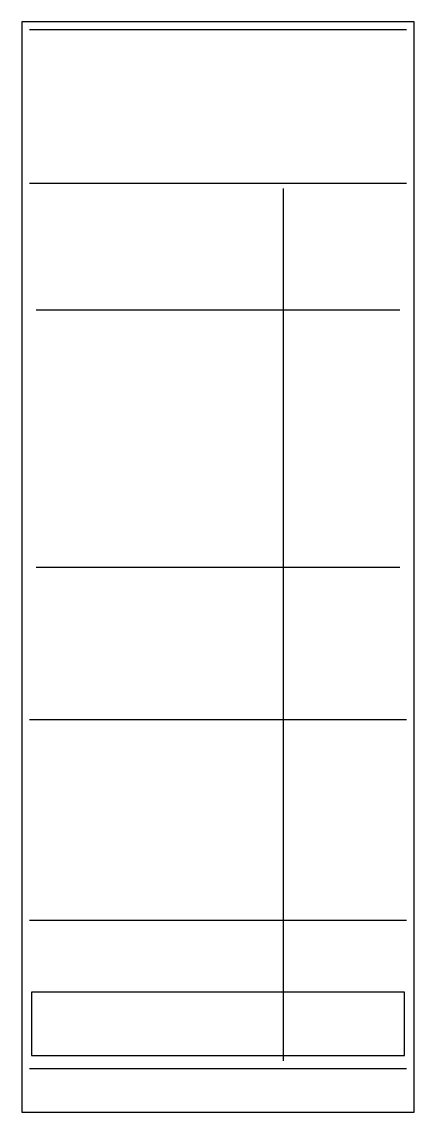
# Model space of a CAD drawing. Header units: millimetres. Extents: x 0 to 900, y 0 to 2500.
import ezdxf

# ---------------------------------------------------------------- set-up
doc = ezdxf.new("R2010")
doc.units = ezdxf.units.MM

msp = doc.modelspace()

# ---------------------------------------------------------------- linework, layer by layer
for p, q in [((18, 2482), (882, 2482)), ((18, 2130), (882, 2130)), ((600, 118), (600, 2118)), ((33, 1840), (867, 1840)), ((33, 1250), (867, 1250)), ((18, 900), (882, 900)), ((18, 440), (882, 440)), ((18, 100), (882, 100))]:
    msp.add_line(p, q)
for points in [[(0, 0), (900, 0), (900, 2500), (0, 2500)], [(22, 130), (878, 130), (878, 275), (22, 275)]]:
    msp.add_lwpolyline(points, close=True)

doc.saveas('drawing.dxf')
